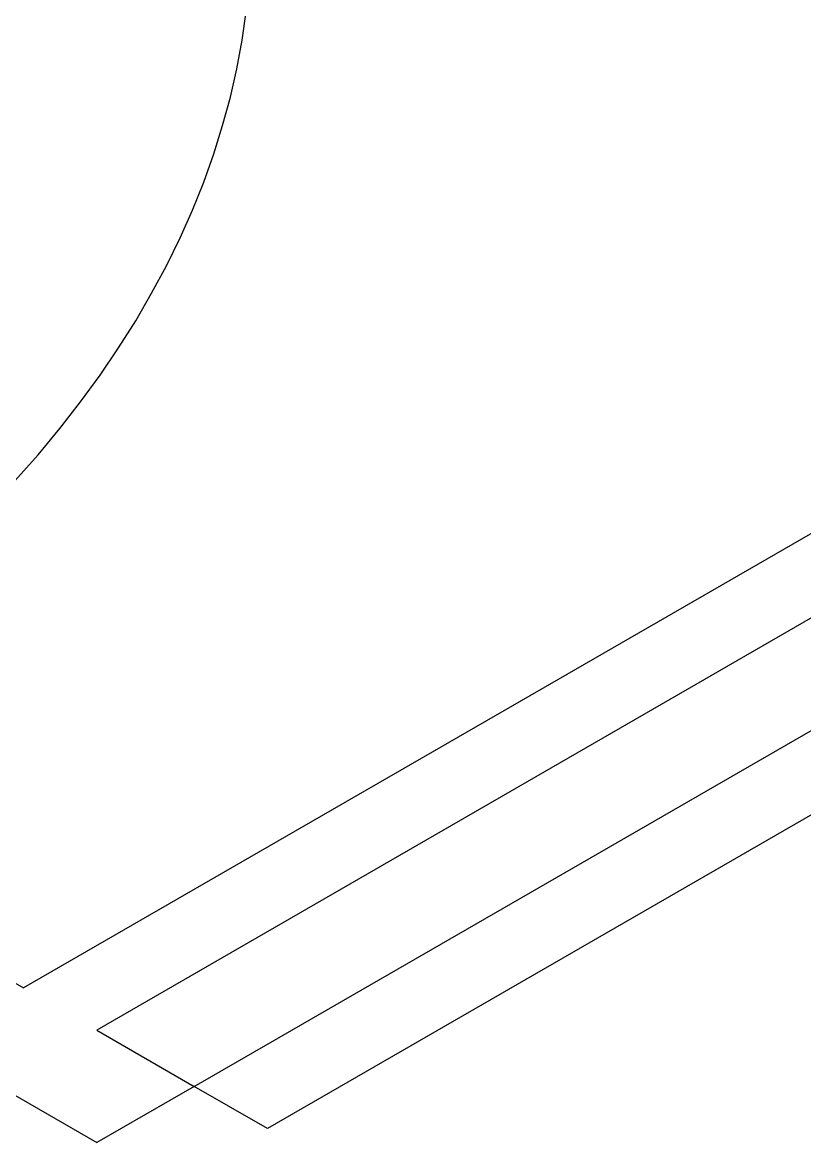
# Model space of a CAD drawing. Header units: millimetres. Extents: x 474.7 to 528.3, y 13.1 to 23.5.
# Drawn here: x 512.8896 to 513.1165, y 18.6438 to 18.9689 of the extents above; entities that cross this region are included whole.
import ezdxf

# ---------------------------------------------------------------- set-up
doc = ezdxf.new("R2010")
doc.units = ezdxf.units.MM
doc.header["$LTSCALE"] = 2.5
doc.layers.add('I-ARQ', color=8, linetype='Continuous')

msp = doc.modelspace()

# ---------------------------------------------------------------- linework, layer by layer
at = {"layer": 'I-ARQ', "extrusion": (0, 0.816497, 0.57735)}
for p, q in [((513.74558, 19.18265, 19.25485), (512.88998, 18.68867, 19.95345)), ((513.7668, 19.1704, 19.27217), (512.9112, 18.67642, 19.97077)), ((512.93948, 18.66009, 19.99386), (513.36375, 18.90504, 19.64745)), ((513.38496, 18.89279, 19.66477), (512.9607, 18.64785, 20.01118)), ((512.78038, 18.75195, 19.86396), (512.88998, 18.68867, 19.95345)), ((512.7521, 18.73562, 19.88705), (512.9112, 18.64376, 20.01695)), ((512.9112, 18.67642, 19.97077), (512.93948, 18.66009, 19.99386)), ((512.93948, 18.66009, 19.99386), (512.9112, 18.64376, 20.01695)), ((512.9607, 18.64785, 20.01118), (512.93948, 18.66009, 19.99386))]:
    msp.add_line(p, q, dxfattribs=at)
msp.add_arc((-512.35612, 4.96815, 26.77936), 0.6, 135, 225, dxfattribs=at)

doc.saveas('drawing.dxf')
